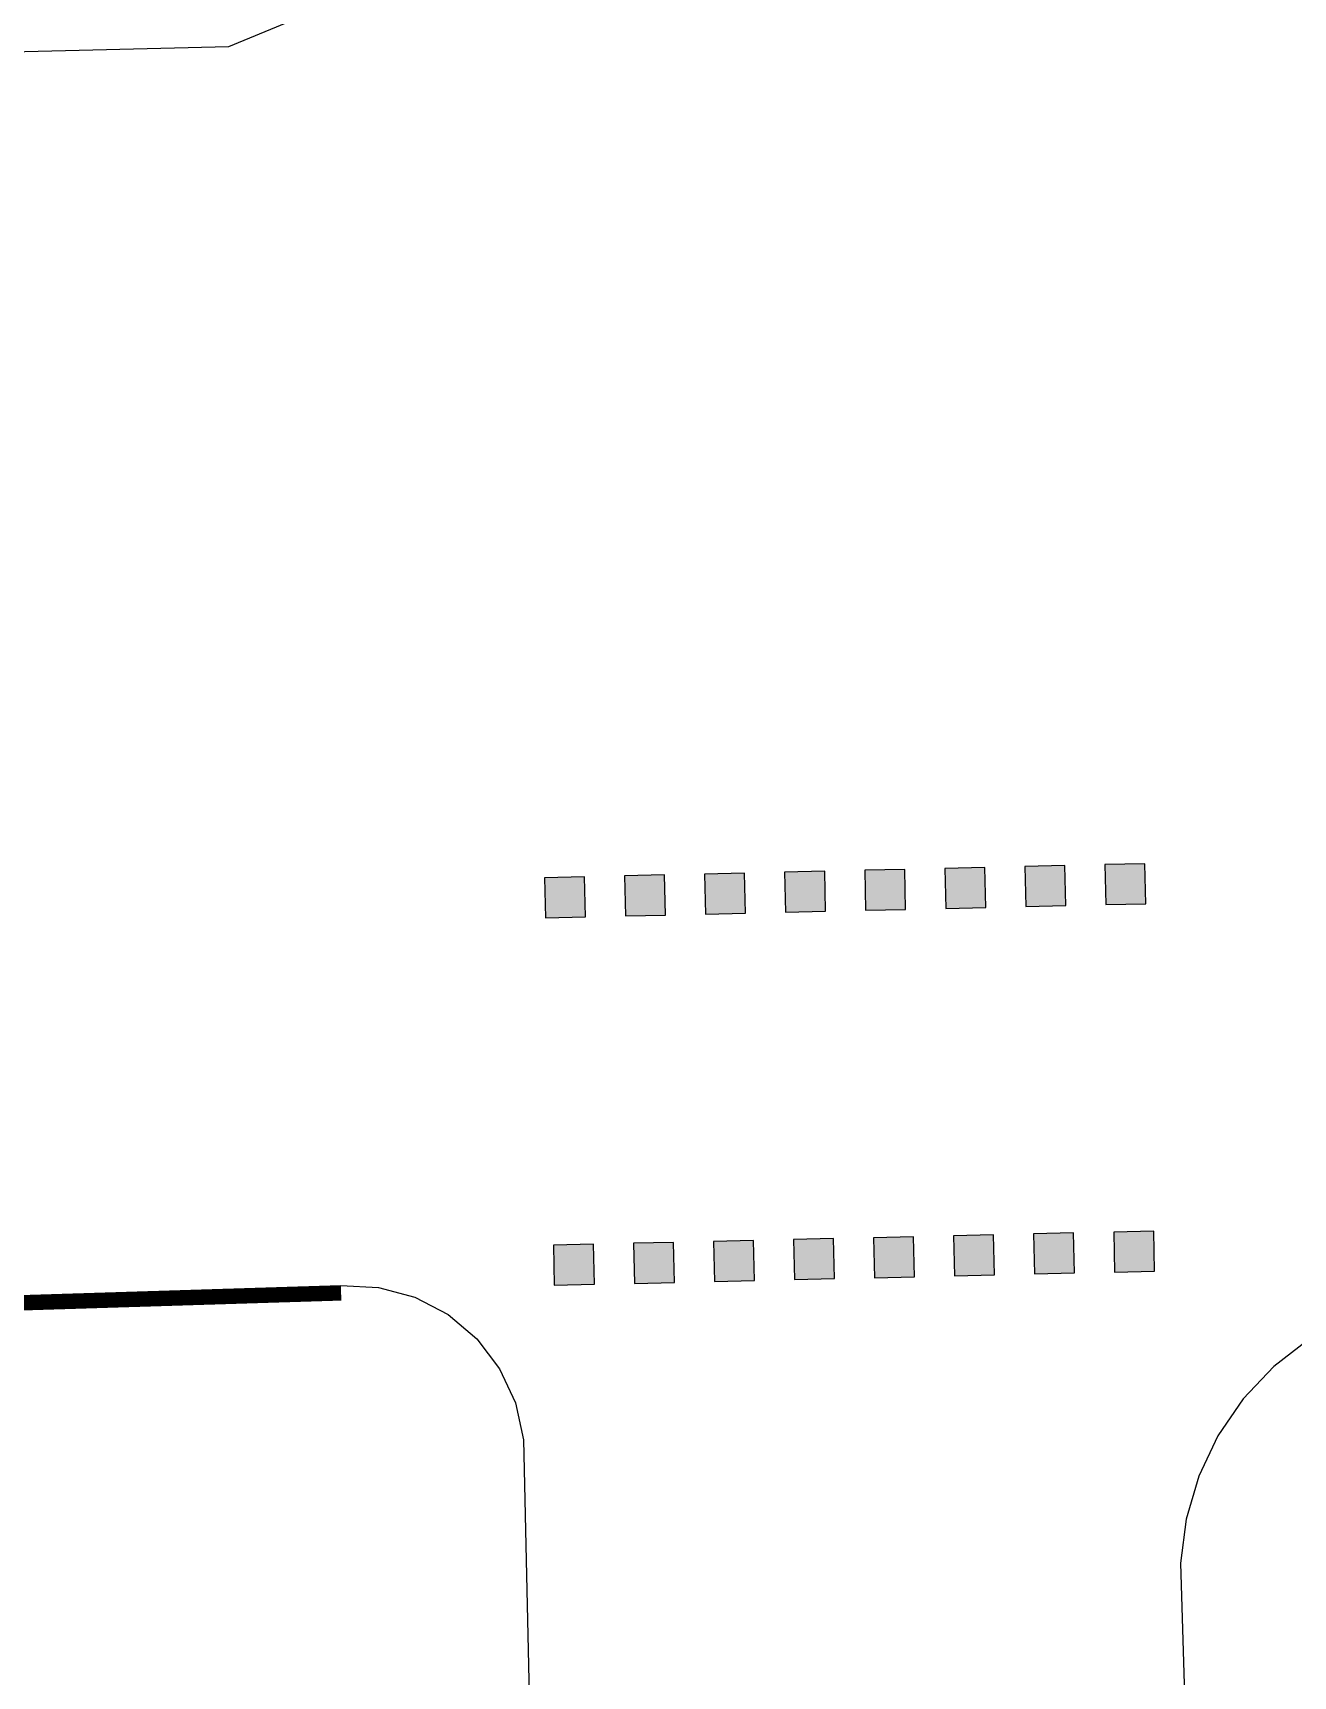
# Model space of a CAD drawing. Header units: metres. Extents: x 668617 to 675126, y 2286318 to 2293677.
# Drawn here: x 670173.89 to 670186.49, y 2287224.49 to 2287240.92 of the extents above; entities that cross this region are included whole.
import ezdxf

# ---------------------------------------------------------------- set-up
doc = ezdxf.new("R2010")
doc.units = ezdxf.units.M
doc.header["$MEASUREMENT"] = 0
for name, color, linetype in [('DMTG-B-CuadrosVerdes', 94, 'Continuous'), ('DMTG-PB-BANQUETAS', 251, 'Continuous'), ('DMTG-SH-LINEA GUARNICION', 40, 'Continuous')]:
    doc.layers.add(name, color=color, linetype=linetype)

# ---------------------------------------------------------------- blocks, each defined once
blk = doc.blocks.new('*U147')
h = blk.add_hatch(color=256)
h.dxf.hatch_style = 1
h.paths.add_polyline_path([(-0.002, 3.673), (0.398, 3.673), (0.398, 4.073), (-0.002, 4.073)])
h = blk.add_hatch(color=256)
h.dxf.hatch_style = 1
h.paths.add_polyline_path([(0.798, 3.673), (1.198, 3.673), (1.198, 4.073), (0.798, 4.073)])
h = blk.add_hatch(color=256)
h.dxf.hatch_style = 1
h.paths.add_polyline_path([(0.798, 3.673), (1.198, 3.673), (1.198, 4.073), (0.798, 4.073)])
h = blk.add_hatch(color=256)
h.dxf.hatch_style = 1
h.paths.add_polyline_path([(1.598, 3.673), (1.998, 3.673), (1.998, 4.073), (1.598, 4.073)])
h = blk.add_hatch(color=256)
h.dxf.hatch_style = 1
h.paths.add_polyline_path([(1.598, 3.673), (1.998, 3.673), (1.998, 4.073), (1.598, 4.073)])
h = blk.add_hatch(color=256)
h.dxf.hatch_style = 1
h.paths.add_polyline_path([(2.398, 3.673), (2.798, 3.673), (2.798, 4.073), (2.398, 4.073)])
h = blk.add_hatch(color=256)
h.dxf.hatch_style = 1
h.paths.add_polyline_path([(2.398, 3.673), (2.798, 3.673), (2.798, 4.073), (2.398, 4.073)])
h = blk.add_hatch(color=256)
h.dxf.hatch_style = 1
h.paths.add_polyline_path([(3.198, 3.673), (3.598, 3.673), (3.598, 4.073), (3.198, 4.073)])
h = blk.add_hatch(color=256)
h.dxf.hatch_style = 1
h.paths.add_polyline_path([(3.198, 3.673), (3.598, 3.673), (3.598, 4.073), (3.198, 4.073)])
h = blk.add_hatch(color=256)
h.dxf.hatch_style = 1
h.paths.add_polyline_path([(3.998, 3.673), (4.398, 3.673), (4.398, 4.073), (3.998, 4.073)])
h = blk.add_hatch(color=256)
h.dxf.hatch_style = 1
h.paths.add_polyline_path([(3.998, 3.673), (4.398, 3.673), (4.398, 4.073), (3.998, 4.073)])
h = blk.add_hatch(color=256)
h.dxf.hatch_style = 1
h.paths.add_polyline_path([(4.798, 3.673), (5.198, 3.673), (5.198, 4.073), (4.798, 4.073)])
h = blk.add_hatch(color=256)
h.dxf.hatch_style = 1
h.paths.add_polyline_path([(4.798, 3.673), (5.198, 3.673), (5.198, 4.073), (4.798, 4.073)])
h = blk.add_hatch(color=256)
h.dxf.hatch_style = 1
h.paths.add_polyline_path([(5.598, 3.673), (5.998, 3.673), (5.998, 4.073), (5.598, 4.073)])
h = blk.add_hatch(color=256)
h.dxf.hatch_style = 1
h.paths.add_polyline_path([(0, 0), (0.4, 0), (0.4, 0.4), (0, 0.4)])
h = blk.add_hatch(color=256)
h.dxf.hatch_style = 1
h.paths.add_polyline_path([(0.8, 0), (1.2, 0), (1.2, 0.4), (0.8, 0.4)])
h = blk.add_hatch(color=256)
h.dxf.hatch_style = 1
h.paths.add_polyline_path([(0.8, 0), (1.2, 0), (1.2, 0.4), (0.8, 0.4)])
h = blk.add_hatch(color=256)
h.dxf.hatch_style = 1
h.paths.add_polyline_path([(1.6, 0), (2, 0), (2, 0.4), (1.6, 0.4)])
h = blk.add_hatch(color=256)
h.dxf.hatch_style = 1
h.paths.add_polyline_path([(1.6, 0), (2, 0), (2, 0.4), (1.6, 0.4)])
h = blk.add_hatch(color=256)
h.dxf.hatch_style = 1
h.paths.add_polyline_path([(2.4, 0), (2.8, 0), (2.8, 0.4), (2.4, 0.4)])
h = blk.add_hatch(color=256)
h.dxf.hatch_style = 1
h.paths.add_polyline_path([(2.4, 0), (2.8, 0), (2.8, 0.4), (2.4, 0.4)])
h = blk.add_hatch(color=256)
h.dxf.hatch_style = 1
h.paths.add_polyline_path([(3.2, 0), (3.6, 0), (3.6, 0.4), (3.2, 0.4)])
h = blk.add_hatch(color=256)
h.dxf.hatch_style = 1
h.paths.add_polyline_path([(3.2, 0), (3.6, 0), (3.6, 0.4), (3.2, 0.4)])
h = blk.add_hatch(color=256)
h.dxf.hatch_style = 1
h.paths.add_polyline_path([(4, 0), (4.4, 0), (4.4, 0.4), (4, 0.4)])
h = blk.add_hatch(color=256)
h.dxf.hatch_style = 1
h.paths.add_polyline_path([(4, 0), (4.4, 0), (4.4, 0.4), (4, 0.4)])
h = blk.add_hatch(color=256)
h.dxf.hatch_style = 1
h.paths.add_polyline_path([(4.8, 0), (5.2, 0), (5.2, 0.4), (4.8, 0.4)])
h = blk.add_hatch(color=256)
h.dxf.hatch_style = 1
h.paths.add_polyline_path([(4.8, 0), (5.2, 0), (5.2, 0.4), (4.8, 0.4)])
h = blk.add_hatch(color=256)
h.dxf.hatch_style = 1
h.paths.add_polyline_path([(5.6, 0), (6, 0), (6, 0.4), (5.6, 0.4)])
for points in [[(-0.002, 3.673), (0.398, 3.673), (0.398, 4.073), (-0.002, 4.073)], [(0.798, 3.673), (1.198, 3.673), (1.198, 4.073), (0.798, 4.073)], [(0.798, 3.673), (1.198, 3.673), (1.198, 4.073), (0.798, 4.073)], [(1.598, 3.673), (1.998, 3.673), (1.998, 4.073), (1.598, 4.073)], [(1.598, 3.673), (1.998, 3.673), (1.998, 4.073), (1.598, 4.073)], [(2.398, 3.673), (2.798, 3.673), (2.798, 4.073), (2.398, 4.073)], [(2.398, 3.673), (2.798, 3.673), (2.798, 4.073), (2.398, 4.073)], [(3.198, 3.673), (3.598, 3.673), (3.598, 4.073), (3.198, 4.073)], [(3.198, 3.673), (3.598, 3.673), (3.598, 4.073), (3.198, 4.073)], [(3.998, 3.673), (4.398, 3.673), (4.398, 4.073), (3.998, 4.073)], [(3.998, 3.673), (4.398, 3.673), (4.398, 4.073), (3.998, 4.073)], [(4.798, 3.673), (5.198, 3.673), (5.198, 4.073), (4.798, 4.073)], [(4.798, 3.673), (5.198, 3.673), (5.198, 4.073), (4.798, 4.073)], [(5.598, 3.673), (5.998, 3.673), (5.998, 4.073), (5.598, 4.073)], [(0, 0), (0.4, 0), (0.4, 0.4), (0, 0.4)], [(0.8, 0), (1.2, 0), (1.2, 0.4), (0.8, 0.4)], [(0.8, 0), (1.2, 0), (1.2, 0.4), (0.8, 0.4)], [(1.6, 0), (2, 0), (2, 0.4), (1.6, 0.4)], [(1.6, 0), (2, 0), (2, 0.4), (1.6, 0.4)], [(2.4, 0), (2.8, 0), (2.8, 0.4), (2.4, 0.4)], [(2.4, 0), (2.8, 0), (2.8, 0.4), (2.4, 0.4)], [(3.2, 0), (3.6, 0), (3.6, 0.4), (3.2, 0.4)], [(3.2, 0), (3.6, 0), (3.6, 0.4), (3.2, 0.4)], [(4, 0), (4.4, 0), (4.4, 0.4), (4, 0.4)], [(4, 0), (4.4, 0), (4.4, 0.4), (4, 0.4)], [(4.8, 0), (5.2, 0), (5.2, 0.4), (4.8, 0.4)], [(4.8, 0), (5.2, 0), (5.2, 0.4), (4.8, 0.4)], [(5.6, 0), (6, 0), (6, 0.4), (5.6, 0.4)]]:
    blk.add_lwpolyline(points, close=True)

msp = doc.modelspace()

# ---------------------------------------------------------------- linework, layer by layer
at = {"layer": 'DMTG-PB-BANQUETAS'}
for points in [[(670072.88721, 2287241.07043), (670073.45282, 2287240.47324), (670074.07789, 2287239.93761), (670074.75646, 2287239.47159), (670075.47858, 2287239.07825), (670076.23927, 2287238.76262), (670077.02757, 2287238.5288), (670077.83648, 2287238.37882), (670078.65703, 2287238.31476), (670175.85189, 2287240.78243), (670176.42564, 2287241.0172)], [(670075.61463, 2287225.79588), (670143.67326, 2287227.36139), (670176.97134, 2287228.3976)], [(670176.97134, 2287228.3976), (670177.34722, 2287228.37982), (670177.70951, 2287228.28215), (670178.04223, 2287228.10768), (670178.32945, 2287227.86456), (670178.55725, 2287227.56587), (670178.71473, 2287227.2247), (670178.79502, 2287226.85709), (670180.5256, 2287148.86942), (670180.47767, 2287148.47277), (670180.33692, 2287148.0998), (670180.11347, 2287147.76944), (670179.81748, 2287147.50061), (670179.46706, 2287147.3092), (670076.98262, 2287145.05358)], [(670186.64658, 2287227.862), (670186.29356, 2287227.5896), (670185.98616, 2287227.26586), (670185.73443, 2287226.89671), (670185.54345, 2287226.49311), (670185.41727, 2287226.06403), (670185.36101, 2287225.62143), (670187.7238, 2287147.65026)]]:
    msp.add_lwpolyline(points, dxfattribs=at)
at = {"layer": 'DMTG-SH-LINEA GUARNICION', "const_width": 0.15}
msp.add_lwpolyline([(670165.73308, 2287227.97284), (670176.97368, 2287228.32263)], dxfattribs=at)

# ---------------------------------------------------------------- block references
at = {"layer": 'DMTG-B-CuadrosVerdes', "rotation": 181.3491870309728}
msp.add_blockref('*U147', (670185.00443, 2287232.6141), dxfattribs=at)

doc.saveas('drawing.dxf')
